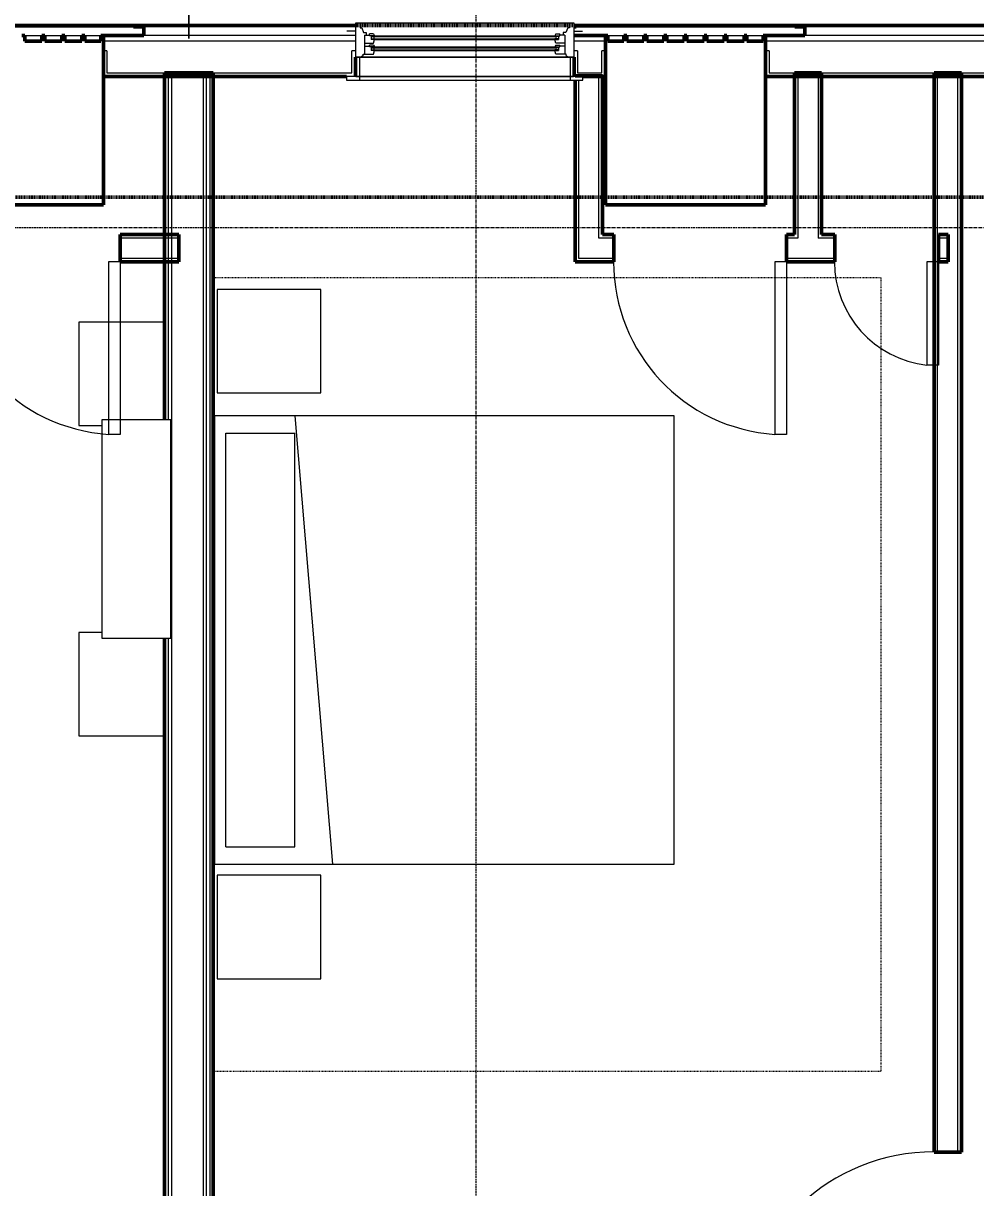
# Model space of a CAD drawing. Header units: inches. Extents: x -4217 to -1814, y 9706 to 12425.
# Drawn here: x -3233.1 to -3067.4, y 10649.2 to 10851.8 of the extents above; entities that cross this region are included whole.
import ezdxf

# ---------------------------------------------------------------- set-up
doc = ezdxf.new("R2010")
doc.units = ezdxf.units.IN
doc.header["$MEASUREMENT"] = 0
for name, pattern in [('Dash', [0.25, 0.125, -0.125]), ('Dash 1_16_', [0.125, 0.0625, -0.0625]), ('Grid Line 1_2_', [0.875, 0.5, -0.125, 0.125, -0.125])]:
    doc.linetypes.add(name, pattern=pattern)
for name, color, linetype, lineweight in [('A-ANNO-DIMS', 211, 'Continuous', 9), ('A-ANNO-DIMS-96', 211, 'Continuous', 9), ('A-DOOR-1', 7, 'Continuous', 9), ('A-DOOR-2', 50, 'Continuous', 20), ('A-GENM-2', 7, 'Continuous', 9), ('A-GENM-3', 250, 'Continuous', 50), ('A-GLAZ-2', 250, 'Continuous', 50), ('A-GLAZ-3', 7, 'Continuous', 9), ('A-GLAZ-4', 50, 'Continuous', 20), ('A-WALL', 113, 'Continuous', 13), ('A-WALL-3', 250, 'Continuous', 50), ('A-WALL-4', 10, 'Continuous', 13), ('C-PROP-LINE-2', 91, 'Dash 1_16_', 50), ('I-FURN-1', 7, 'Continuous', 9), ('I-FURN-HDLN-1', 7, 'Dash', 9), ('I-WALL-3', 2, 'Continuous', 50), ('S-GRID-1', 1, 'Grid Line 1_2_', 9)]:
    doc.layers.add(name, color=color, linetype=linetype, lineweight=lineweight)
doc.styles.add('Century Gothic', font='ufonts.com_century-gothic.ttf', dxfattribs={"height": 9})
doc.dimstyles.new('OD__1_8__Tol__', dxfattribs={"dimscale": 12, "dimtxt": 9.397514, "dimasz": 1, "dimexe": 0.75, "dimexo": 0.5, "dimgap": 0.125, "dimtad": 1, "dimdec": 3, "dimrnd": 0.125, "dimzin": 3, "dimdsep": 46, "dimlunit": 4, "dimtxsty": 'Century Gothic', "dimblk1": 'OBLIQUE', "dimblk2": 'OBLIQUE', "dimsah": 1, "dimcen": 0.09, "dimdle": 0.75, "dimazin": 0, "dimtfac": 1, "dimtdec": 4, "dimtix": 1, "dimtmove": 0, "dimatfit": 3, "dimfxl": 1, "dimtvp": 1, "dimtfill": 1, "dimfrac": 2, "dimtolj": 1, "dimtzin": 0, "dimarcsym": 2})

# ---------------------------------------------------------------- blocks, each defined once
blk = doc.blocks.new('DIMBLOCK2-FLOOR PLAN - 2ND FLOOR')
at = {"layer": 'A-ANNO-DIMS-96'}
for p, q in [((-3406.42, 10849.41), (-3406.42, 10966.51)), ((-3204.32, 10849.14), (-3204.32, 10966.51)), ((-3415.42, 10957.51), (-3204.32, 10957.51)), ((-3406.42, 10957.51), (-3406.42, 10849.41)), ((-3204.32, 10957.51), (-3204.32, 10849.14))]:
    blk.add_line(p, q, dxfattribs=at)
at = {"layer": 'A-ANNO-DIMS-96', "lineweight": 50}
for p, q in [((-3406.42, 10957.51), (-3400.42, 10963.51)), ((-3204.32, 10957.51), (-3198.32, 10963.51)), ((-3406.42, 10957.51), (-3412.42, 10951.51)), ((-3204.32, 10957.51), (-3210.32, 10951.51))]:
    blk.add_line(p, q, dxfattribs=at)
at = {"layer": 'A-ANNO-DIMS-96', "color": 0, "insert": (-3339.61, 10970.55), "char_height": 9, "width": 82.1611, "attachment_point": 1, "line_spacing_factor": 0.984502, "style": 'Century Gothic', "bg_fill": 3, "box_fill_scale": 1.25, "bg_fill_color": 256, "bg_fill_true_color": 13158600, "bg_fill_transparency": 0}
blk.add_mtext('16\' - 10 1/8"', dxfattribs=at)
blk = doc.blocks.new('_Oblique')
at = {"color": 0, "linetype": 'ByBlock', "lineweight": -2}
blk.add_line((-0.5, -0.5), (0.5, 0.5), dxfattribs=at)
blk = doc.blocks.new('DIMBLOCK3-FLOOR PLAN - 2ND FLOOR')
at = {"layer": 'A-ANNO-DIMS-96'}
for p, q in [((-3204.32, 10849.14), (-3204.32, 10966.51)), ((-2916.32, 10849.14), (-2916.32, 10966.51)), ((-3204.32, 10957.51), (-2916.32, 10957.51)), ((-3204.32, 10957.51), (-3204.32, 10849.14)), ((-2916.32, 10957.51), (-2916.32, 10849.14))]:
    blk.add_line(p, q, dxfattribs=at)
at = {"layer": 'A-ANNO-DIMS-96', "lineweight": 50}
for p, q in [((-3204.32, 10957.51), (-3198.32, 10963.51)), ((-2916.32, 10957.51), (-2910.32, 10963.51)), ((-3204.32, 10957.51), (-3210.32, 10951.51)), ((-2916.32, 10957.51), (-2922.32, 10951.51))]:
    blk.add_line(p, q, dxfattribs=at)
at = {"layer": 'A-ANNO-DIMS-96', "color": 0, "insert": (-3079.57, 10970.55), "char_height": 9, "width": 46.1821, "attachment_point": 1, "line_spacing_factor": 0.984502, "style": 'Century Gothic', "bg_fill": 3, "box_fill_scale": 1.25, "bg_fill_color": 256, "bg_fill_true_color": 13158600, "bg_fill_transparency": 0}
blk.add_mtext('24\' - 0"', dxfattribs=at)

msp = doc.modelspace()

# ---------------------------------------------------------------- linework, layer by layer
at = {"layer": 'A-DOOR-1'}
for centre, radius, start, end in [((-3216.27618, 10810.2394), 30.06659, 180, 266.1859252), ((-3100.36124, 10810.2394), 30.06659, 180, 266.1859252), ((-3073.92374, 10810.2394), 18.06659, 180, 263.644241), ((-3074.67374, 10621.3394), 34.06659, 90, 176.634313)]:
    msp.add_arc(centre, radius, start, end, dxfattribs=at)
at = {"layer": 'A-DOOR-2'}
for p, q in [((-3218.27618, 10810.2394), (-3218.27618, 10780.2394)), ((-3216.27618, 10810.2394), (-3218.27618, 10810.2394)), ((-3216.27618, 10810.2394), (-3216.27618, 10780.2394)), ((-3102.36124, 10810.2394), (-3102.36124, 10780.2394)), ((-3100.36124, 10810.2394), (-3102.36124, 10810.2394)), ((-3100.36124, 10810.2394), (-3100.36124, 10780.2394)), ((-3075.92374, 10810.2394), (-3075.92374, 10792.28385)), ((-3073.92374, 10810.2394), (-3075.92374, 10810.2394)), ((-3073.92374, 10810.2394), (-3073.92374, 10792.28385)), ((-3073.92374, 10792.28385), (-3075.92374, 10792.28385)), ((-3216.27618, 10780.2394), (-3218.27618, 10780.2394)), ((-3100.36124, 10780.2394), (-3102.36124, 10780.2394))]:
    msp.add_line(p, q, dxfattribs=at)
at = {"layer": 'A-GENM-3'}
for p, q in [((-3247.06419, 10820.2019), (-3219.18919, 10820.2019)), ((-3131.86124, 10820.2019), (-3103.98624, 10820.2019))]:
    msp.add_line(p, q, dxfattribs=at)
at = {"layer": 'A-GLAZ-3'}
msp.add_line((-3176.89796, 10841.8894), (-3135.74952, 10841.8894), dxfattribs=at)
at = {"layer": 'A-WALL'}
for p, q in [((-3207.94874, 10843.1394), (-3207.94874, 10782.77447)), ((-3207.32374, 10843.1394), (-3207.32374, 10782.77447)), ((-3201.82374, 10843.1394), (-3201.82374, 10475.5394)), ((-3201.32374, 10843.1394), (-3201.32374, 10497.98709)), ((-3200.69874, 10843.1394), (-3200.69874, 10497.98679)), ((-3207.94874, 10744.77447), (-3207.94874, 10475.5394)), ((-3207.32374, 10744.77447), (-3207.32374, 10475.5394))]:
    msp.add_line(p, q, dxfattribs=at)
at = {"layer": 'A-WALL-3'}
for p, q in [((-3137.12374, 10841.8894), (-3137.12374, 10810.2394)), ((-3206.07374, 10814.9894), (-3216.27618, 10814.9894)), ((-3216.27618, 10814.9894), (-3216.27618, 10810.2394)), ((-3206.07374, 10810.2394), (-3206.07374, 10814.9894)), ((-3130.36124, 10814.9894), (-3132.37374, 10814.9894)), ((-3130.36124, 10810.2394), (-3130.36124, 10814.9894)), ((-3098.97754, 10814.9894), (-3100.36124, 10814.9894)), ((-3100.36124, 10814.9894), (-3100.36124, 10810.2394)), ((-3091.92374, 10814.9894), (-3094.22754, 10814.9894)), ((-3091.92374, 10810.2394), (-3091.92374, 10814.9894)), ((-3072.23624, 10814.9894), (-3073.92374, 10814.9894)), ((-3073.92374, 10814.9894), (-3073.92374, 10810.2394)), ((-3072.23624, 10810.2394), (-3072.23624, 10814.9894)), ((-3216.27618, 10810.2394), (-3206.07374, 10810.2394)), ((-3137.12374, 10810.2394), (-3136.49874, 10810.2394)), ((-3136.49874, 10810.2394), (-3132.37374, 10810.2394)), ((-3132.37374, 10810.2394), (-3130.36124, 10810.2394)), ((-3100.36124, 10810.2394), (-3091.92374, 10810.2394)), ((-3073.92374, 10810.2394), (-3072.23624, 10810.2394)), ((-3074.67374, 10655.3394), (-3069.92374, 10655.3394))]:
    msp.add_line(p, q, dxfattribs=at)
at = {"layer": 'A-WALL-4'}
for p, q in [((-3136.49874, 10810.8644), (-3136.49874, 10841.8894)), ((-3098.35254, 10814.9894), (-3098.35254, 10814.3644)), ((-3094.85254, 10814.9894), (-3094.85254, 10814.3644)), ((-3206.07374, 10814.3644), (-3216.27618, 10814.3644)), ((-3132.37374, 10814.3644), (-3132.99874, 10814.3644)), ((-3130.36124, 10814.3644), (-3132.37374, 10814.3644)), ((-3098.35254, 10814.3644), (-3100.36124, 10814.3644)), ((-3091.92374, 10814.3644), (-3094.85254, 10814.3644)), ((-3072.23624, 10814.3644), (-3073.92374, 10814.3644)), ((-3206.07374, 10810.8644), (-3216.27618, 10810.8644)), ((-3132.99874, 10810.8644), (-3136.49874, 10810.8644)), ((-3132.37374, 10810.8644), (-3132.99874, 10810.8644)), ((-3130.36124, 10810.8644), (-3132.37374, 10810.8644)), ((-3091.92374, 10810.8644), (-3100.36124, 10810.8644)), ((-3072.23624, 10810.8644), (-3073.92374, 10810.8644))]:
    msp.add_line(p, q, dxfattribs=at)
at = {"layer": 'C-PROP-LINE-2'}
msp.add_line((-2099.26202, 10821.4894), (-3402.04874, 10821.4894), dxfattribs=at)
at = {"layer": 'I-FURN-1'}
for p, q in [((-3199.38624, 10805.4644), (-3199.38624, 10787.4644)), ((-3181.38624, 10805.4644), (-3199.38624, 10805.4644)), ((-3181.38624, 10787.4644), (-3181.38624, 10805.4644)), ((-3223.47979, 10799.11397), (-3223.47979, 10798.62486)), ((-3223.47979, 10798.62486), (-3223.44865, 10798.62486)), ((-3208.57374, 10799.77447), (-3223.44874, 10799.77447)), ((-3223.44874, 10799.77447), (-3223.44874, 10781.77447)), ((-3199.38624, 10787.4644), (-3181.38624, 10787.4644)), ((-3223.44865, 10783.43185), (-3223.48054, 10783.43185)), ((-3223.48054, 10783.43185), (-3223.48054, 10782.43738)), ((-3223.48054, 10782.43738), (-3223.44865, 10782.43738)), ((-3207.44874, 10782.77447), (-3219.44874, 10782.77447)), ((-3219.44874, 10782.77447), (-3219.44874, 10744.77447)), ((-3207.44874, 10744.77447), (-3207.44874, 10782.77447)), ((-3207.44874, 10782.77447), (-3207.32374, 10782.77447)), ((-3207.44874, 10744.77447), (-3207.44874, 10782.77447)), ((-3207.32374, 10782.77447), (-3207.32374, 10744.77447)), ((-3199.88624, 10783.4644), (-3199.88624, 10705.4644)), ((-3119.88624, 10783.4644), (-3199.88624, 10783.4644)), ((-3185.88624, 10783.4644), (-3179.30662, 10705.4644)), ((-3119.88624, 10705.4644), (-3119.88624, 10783.4644)), ((-3223.44874, 10781.77447), (-3219.44874, 10781.77447)), ((-3197.88624, 10780.4644), (-3185.88624, 10780.4644)), ((-3197.88624, 10708.4644), (-3197.88624, 10780.4644)), ((-3185.88624, 10708.4644), (-3185.88624, 10780.4644)), ((-3223.48054, 10745.11157), (-3223.48054, 10744.11709)), ((-3223.44865, 10745.11157), (-3223.48054, 10745.11157)), ((-3223.48054, 10744.11709), (-3223.44865, 10744.11709)), ((-3219.44874, 10745.77447), (-3223.44874, 10745.77447)), ((-3223.44874, 10745.77447), (-3223.44874, 10727.77447)), ((-3219.44874, 10744.77447), (-3207.44874, 10744.77447)), ((-3207.32374, 10744.77447), (-3207.44874, 10744.77447)), ((-3223.44865, 10728.92408), (-3223.47979, 10728.92408)), ((-3223.47979, 10728.92408), (-3223.47979, 10728.43498)), ((-3223.44874, 10727.77447), (-3208.57374, 10727.77447)), ((-3197.88624, 10708.4644), (-3185.88624, 10708.4644)), ((-3199.88624, 10705.4644), (-3119.88624, 10705.4644)), ((-3199.38624, 10703.53256), (-3199.38624, 10685.53256)), ((-3181.38624, 10703.53256), (-3199.38624, 10703.53256)), ((-3181.38624, 10685.53256), (-3181.38624, 10703.53256)), ((-3199.38624, 10685.53256), (-3181.38624, 10685.53256))]:
    msp.add_line(p, q, dxfattribs=at)
at = {"layer": 'I-FURN-HDLN-1'}
for p, q in [((-3083.88624, 10807.4644), (-3199.88624, 10807.4644)), ((-3083.88624, 10669.4644), (-3083.88624, 10807.4644)), ((-3199.88624, 10669.4644), (-3083.88624, 10669.4644))]:
    msp.add_line(p, q, dxfattribs=at)
at = {"layer": 'I-WALL-3'}
for p, q in [((-3200.07374, 10843.1394), (-3208.57374, 10843.1394)), ((-3208.57374, 10843.1394), (-3208.57374, 10782.77447)), ((-3200.07374, 10497.9865), (-3200.07374, 10843.1394)), ((-3208.57374, 10744.77447), (-3208.57374, 10476.1644))]:
    msp.add_line(p, q, dxfattribs=at)
at = {"layer": 'S-GRID-1'}
msp.add_line((-1814.20638, 10816.1894), (-4168.71446, 10816.1894), dxfattribs=at)

# ---------------------------------------------------------------- next in the draw order: dimensions: what is measured, and where the dimension line sits
at = {"layer": 'A-ANNO-DIMS'}
dim = msp.add_linear_dim(base=(-3204.32374, 10957.51007), p1=(-3406.42374, 10843.4144), p2=(-3204.32374, 10843.1394), dimstyle='OD__1_8__Tol__', override={"dimpost": '<>', "dimfxl": 202.100187}, dxfattribs=at)
dim.commit()
dim.dimension.update_dxf_attribs({"geometry": 'DIMBLOCK2-FLOOR PLAN - 2ND FLOOR', "text_midpoint": (-3305.37374, 10964.23508)})

# ---------------------------------------------------------------- next in the draw order: linework, layer by layer
at = {"layer": 'A-GENM-2'}
for p, q in [((-3232.87669, 10849.6394), (-3229.89232, 10849.6394)), ((-3229.39232, 10849.6394), (-3226.40794, 10849.6394)), ((-3225.90794, 10849.6394), (-3222.92357, 10849.6394)), ((-3222.42357, 10849.6394), (-3219.62669, 10849.6394))]:
    msp.add_line(p, q, dxfattribs=at)
at = {"layer": 'A-GENM-3'}
for p, q in [((-3232.87669, 10849.6394), (-3233.37669, 10849.6394)), ((-3232.87669, 10848.6394), (-3232.87669, 10849.6394)), ((-3229.39232, 10849.6394), (-3229.89232, 10849.6394)), ((-3229.89232, 10849.6394), (-3229.89232, 10848.6394)), ((-3229.39232, 10848.6394), (-3229.39232, 10849.6394)), ((-3225.90794, 10849.6394), (-3226.40794, 10849.6394)), ((-3226.40794, 10849.6394), (-3226.40794, 10848.6394)), ((-3225.90794, 10848.6394), (-3225.90794, 10849.6394)), ((-3222.42357, 10849.6394), (-3222.92357, 10849.6394)), ((-3222.92357, 10849.6394), (-3222.92357, 10848.6394)), ((-3222.42357, 10848.6394), (-3222.42357, 10849.6394)), ((-3219.18919, 10849.6394), (-3219.62669, 10849.6394)), ((-3219.62669, 10849.6394), (-3219.62669, 10848.6394)), ((-3219.18919, 10820.2019), (-3219.18919, 10849.6394)), ((-3229.89232, 10848.6394), (-3232.87669, 10848.6394)), ((-3226.40794, 10848.6394), (-3229.39232, 10848.6394)), ((-3222.92357, 10848.6394), (-3225.90794, 10848.6394)), ((-3219.62669, 10848.6394), (-3222.42357, 10848.6394))]:
    msp.add_line(p, q, dxfattribs=at)
at = {"layer": 'A-GLAZ-2'}
for p, q in [((-3213.92452, 10851.3894), (-3251.94796, 10851.3894)), ((-3251.94796, 10851.3269), (-3213.92452, 10851.3269))]:
    msp.add_line(p, q, dxfattribs=at)
at = {"layer": 'A-WALL-3'}
for p, q in [((-3213.92452, 10851.3894), (-3213.92452, 10851.1394)), ((-3212.17452, 10849.6394), (-3219.18919, 10849.6394)), ((-3219.18919, 10849.6394), (-3219.18919, 10842.5144)), ((-3213.92452, 10851.1394), (-3212.17452, 10851.1394)), ((-3212.17452, 10851.1394), (-3212.17452, 10849.6394))]:
    msp.add_line(p, q, dxfattribs=at)
at = {"layer": 'A-WALL-4'}
for q in [(-3219.18919, 10846.9519), (-3218.56419, 10843.1394)]:
    msp.add_line((-3218.56419, 10846.9519), q, dxfattribs=at)

# ---------------------------------------------------------------- next in the draw order: dimensions: what is measured, and where the dimension line sits
at = {"layer": 'A-ANNO-DIMS'}
dim = msp.add_linear_dim(base=(-2916.32374, 10957.51007), p1=(-3204.32374, 10843.1394), p2=(-2916.32374, 10843.1394), dimstyle='OD__1_8__Tol__', override={"dimpost": '<>', "dimfxl": 288}, dxfattribs=at)
dim.commit()
dim.dimension.update_dxf_attribs({"geometry": 'DIMBLOCK3-FLOOR PLAN - 2ND FLOOR', "text_midpoint": (-3060.32374, 10963.73644)})

# ---------------------------------------------------------------- next in the draw order: linework, layer by layer
at = {"layer": 'A-GENM-2'}
for p, q in [((-3131.42374, 10849.6394), (-3128.62686, 10849.6394)), ((-3128.12686, 10849.6394), (-3125.14249, 10849.6394)), ((-3124.64249, 10849.6394), (-3121.65811, 10849.6394)), ((-3121.15811, 10849.6394), (-3118.17374, 10849.6394)), ((-3117.67374, 10849.6394), (-3114.68936, 10849.6394)), ((-3114.18936, 10849.6394), (-3111.20499, 10849.6394)), ((-3110.70499, 10849.6394), (-3107.72061, 10849.6394)), ((-3107.22061, 10849.6394), (-3104.42374, 10849.6394))]:
    msp.add_line(p, q, dxfattribs=at)
at = {"layer": 'A-GENM-3'}
for p, q in [((-3131.86124, 10849.6394), (-3131.86124, 10820.2019)), ((-3131.42374, 10849.6394), (-3131.86124, 10849.6394)), ((-3131.42374, 10848.6394), (-3131.42374, 10849.6394)), ((-3128.12686, 10849.6394), (-3128.62686, 10849.6394)), ((-3128.62686, 10849.6394), (-3128.62686, 10848.6394)), ((-3128.12686, 10848.6394), (-3128.12686, 10849.6394)), ((-3124.64249, 10849.6394), (-3125.14249, 10849.6394)), ((-3125.14249, 10849.6394), (-3125.14249, 10848.6394)), ((-3124.64249, 10848.6394), (-3124.64249, 10849.6394)), ((-3121.15811, 10849.6394), (-3121.65811, 10849.6394)), ((-3121.65811, 10849.6394), (-3121.65811, 10848.6394)), ((-3121.15811, 10848.6394), (-3121.15811, 10849.6394)), ((-3117.67374, 10849.6394), (-3118.17374, 10849.6394)), ((-3118.17374, 10849.6394), (-3118.17374, 10848.6394)), ((-3117.67374, 10848.6394), (-3117.67374, 10849.6394)), ((-3114.18936, 10849.6394), (-3114.68936, 10849.6394)), ((-3114.68936, 10849.6394), (-3114.68936, 10848.6394)), ((-3114.18936, 10848.6394), (-3114.18936, 10849.6394)), ((-3110.70499, 10849.6394), (-3111.20499, 10849.6394)), ((-3111.20499, 10849.6394), (-3111.20499, 10848.6394)), ((-3110.70499, 10848.6394), (-3110.70499, 10849.6394)), ((-3107.22061, 10849.6394), (-3107.72061, 10849.6394)), ((-3107.72061, 10849.6394), (-3107.72061, 10848.6394)), ((-3107.22061, 10848.6394), (-3107.22061, 10849.6394)), ((-3103.98624, 10849.6394), (-3104.42374, 10849.6394)), ((-3104.42374, 10849.6394), (-3104.42374, 10848.6394)), ((-3103.98624, 10820.2019), (-3103.98624, 10849.6394)), ((-3128.62686, 10848.6394), (-3131.42374, 10848.6394)), ((-3125.14249, 10848.6394), (-3128.12686, 10848.6394)), ((-3121.65811, 10848.6394), (-3124.64249, 10848.6394)), ((-3118.17374, 10848.6394), (-3121.15811, 10848.6394)), ((-3114.68936, 10848.6394), (-3117.67374, 10848.6394)), ((-3111.20499, 10848.6394), (-3114.18936, 10848.6394)), ((-3107.72061, 10848.6394), (-3110.70499, 10848.6394)), ((-3104.42374, 10848.6394), (-3107.22061, 10848.6394))]:
    msp.add_line(p, q, dxfattribs=at)
at = {"layer": 'A-GLAZ-2'}
for p, q in [((-3098.91202, 10851.3894), (-3136.93546, 10851.3894)), ((-3136.93546, 10851.3269), (-3098.91202, 10851.3269))]:
    msp.add_line(p, q, dxfattribs=at)
at = {"layer": 'A-GLAZ-3'}
for p, q in [((-3172.61671, 10849.4519), (-3172.02296, 10849.4519)), ((-3172.14796, 10849.4519), (-3172.14796, 10849.0769)), ((-3172.02296, 10849.5769), (-3140.62452, 10849.5769)), ((-3172.02296, 10849.4519), (-3140.62452, 10849.4519)), ((-3140.03077, 10849.4519), (-3140.62452, 10849.4519)), ((-3140.49952, 10849.4519), (-3140.49952, 10849.0769)), ((-3172.61671, 10849.0769), (-3172.02296, 10849.0769)), ((-3172.61671, 10847.5144), (-3172.02296, 10847.5144)), ((-3172.61671, 10847.1394), (-3172.02296, 10847.1394)), ((-3172.14796, 10847.5144), (-3172.14796, 10847.1394)), ((-3172.02296, 10849.0769), (-3140.62452, 10849.0769)), ((-3172.02296, 10848.9519), (-3140.62452, 10848.9519)), ((-3172.02296, 10847.6394), (-3140.62452, 10847.6394)), ((-3172.02296, 10847.5144), (-3140.62452, 10847.5144)), ((-3172.02296, 10847.1394), (-3140.62452, 10847.1394)), ((-3140.03077, 10849.0769), (-3140.62452, 10849.0769)), ((-3140.03077, 10847.5144), (-3140.62452, 10847.5144)), ((-3140.03077, 10847.1394), (-3140.62452, 10847.1394)), ((-3140.49952, 10847.5144), (-3140.49952, 10847.1394)), ((-3137.37452, 10845.8894), (-3175.27296, 10845.8894)), ((-3175.27296, 10845.8894), (-3175.27296, 10842.5144)), ((-3174.64796, 10845.8894), (-3174.64796, 10842.5144)), ((-3172.02296, 10847.0144), (-3140.62452, 10847.0144)), ((-3137.99952, 10845.8894), (-3137.99952, 10842.5144)), ((-3137.37452, 10842.5144), (-3137.37452, 10845.8894)), ((-3135.74952, 10842.5144), (-3176.89796, 10842.5144)), ((-3176.89796, 10842.5144), (-3176.89796, 10841.8894)), ((-3175.27296, 10842.5144), (-3137.37452, 10842.5144)), ((-3174.64796, 10842.5144), (-3174.64796, 10841.8894)), ((-3137.99952, 10842.5144), (-3137.99952, 10841.8894)), ((-3135.74952, 10841.8894), (-3135.74952, 10842.5144))]:
    msp.add_line(p, q, dxfattribs=at)
at = {"layer": 'A-GLAZ-4'}
for p, q in [((-3137.31202, 10851.7644), (-3175.33546, 10851.7644)), ((-3175.33546, 10851.7644), (-3175.33546, 10845.8894)), ((-3174.52296, 10851.7644), (-3174.52296, 10850.9519)), ((-3138.12452, 10851.7644), (-3138.12452, 10850.9519)), ((-3137.31202, 10845.8894), (-3137.31202, 10851.7644)), ((-3175.33546, 10850.3894), (-3176.83546, 10850.3894)), ((-3174.52296, 10850.9519), (-3174.24827, 10850.9519)), ((-3174.24827, 10850.9519), (-3173.92921, 10850.1394)), ((-3173.92921, 10850.1394), (-3173.46046, 10850.1394)), ((-3173.74171, 10849.7019), (-3172.89796, 10849.7019)), ((-3173.74171, 10849.7019), (-3173.74171, 10846.3894)), ((-3173.46046, 10850.1394), (-3173.46046, 10849.7019)), ((-3172.17921, 10849.92065), (-3172.89796, 10849.92065)), ((-3172.89796, 10849.5769), (-3172.89796, 10849.92065)), ((-3172.02608, 10849.5769), (-3172.89796, 10849.5769)), ((-3172.61671, 10849.5769), (-3172.61671, 10848.9519)), ((-3172.17921, 10849.92065), (-3172.02608, 10849.5769)), ((-3140.46827, 10849.92065), (-3140.62139, 10849.5769)), ((-3140.62139, 10849.5769), (-3139.74952, 10849.5769)), ((-3140.46827, 10849.92065), (-3139.74952, 10849.92065)), ((-3140.03077, 10849.5769), (-3140.03077, 10848.9519)), ((-3139.74952, 10849.5769), (-3139.74952, 10849.92065)), ((-3138.90577, 10849.7019), (-3139.74952, 10849.7019)), ((-3139.18702, 10850.1394), (-3139.18702, 10849.7019)), ((-3138.71827, 10850.1394), (-3139.18702, 10850.1394)), ((-3138.90577, 10849.7019), (-3138.90577, 10846.3894)), ((-3138.3992, 10850.9519), (-3138.71827, 10850.1394)), ((-3138.12452, 10850.9519), (-3138.3992, 10850.9519)), ((-3137.31202, 10850.3894), (-3135.81202, 10850.3894)), ((-3173.74171, 10848.3269), (-3172.17921, 10848.3269)), ((-3173.74171, 10847.7644), (-3172.89796, 10847.7644)), ((-3172.17921, 10847.98315), (-3172.89796, 10847.98315)), ((-3172.89796, 10847.6394), (-3172.89796, 10847.98315)), ((-3172.02608, 10847.6394), (-3172.89796, 10847.6394)), ((-3172.02296, 10848.9519), (-3172.61671, 10848.9519)), ((-3172.61671, 10847.6394), (-3172.61671, 10847.0144)), ((-3172.17921, 10848.3269), (-3172.02296, 10848.9519)), ((-3172.17921, 10847.98315), (-3172.02608, 10847.6394)), ((-3140.62452, 10848.9519), (-3140.03077, 10848.9519)), ((-3140.46827, 10848.3269), (-3140.62452, 10848.9519)), ((-3140.46827, 10847.98315), (-3140.62139, 10847.6394)), ((-3140.62139, 10847.6394), (-3139.74952, 10847.6394)), ((-3138.90577, 10848.3269), (-3140.46827, 10848.3269)), ((-3140.46827, 10847.98315), (-3139.74952, 10847.98315)), ((-3140.03077, 10847.6394), (-3140.03077, 10847.0144)), ((-3139.74952, 10847.6394), (-3139.74952, 10847.98315)), ((-3138.90577, 10847.7644), (-3139.74952, 10847.7644)), ((-3175.33546, 10845.8894), (-3137.31202, 10845.8894)), ((-3173.99171, 10846.16956), (-3174.32559, 10845.8894)), ((-3173.99171, 10846.16956), (-3173.99171, 10846.3894)), ((-3173.99171, 10846.3894), (-3172.17921, 10846.3894)), ((-3172.02296, 10847.0144), (-3172.61671, 10847.0144)), ((-3172.17921, 10846.3894), (-3172.02296, 10847.0144)), ((-3140.62452, 10847.0144), (-3140.03077, 10847.0144)), ((-3140.46827, 10846.3894), (-3140.62452, 10847.0144)), ((-3138.65577, 10846.3894), (-3140.46827, 10846.3894)), ((-3138.65577, 10846.16956), (-3138.65577, 10846.3894)), ((-3138.65577, 10846.16956), (-3138.32189, 10845.8894))]:
    msp.add_line(p, q, dxfattribs=at)
at = {"layer": 'A-WALL-3'}
for p, q in [((-3175.33546, 10851.3894), (-3213.92452, 10851.3894)), ((-3136.93546, 10851.3894), (-3137.31202, 10851.3894)), ((-3136.93546, 10851.1394), (-3136.93546, 10851.3894)), ((-3060.13546, 10851.3894), (-3098.91202, 10851.3894)), ((-3098.91202, 10851.3894), (-3098.91202, 10851.1394)), ((-3137.31202, 10851.1394), (-3136.93546, 10851.1394)), ((-3131.86124, 10849.6394), (-3137.31202, 10849.6394)), ((-3131.86124, 10842.5144), (-3131.86124, 10849.6394)), ((-3097.16202, 10849.6394), (-3103.98624, 10849.6394)), ((-3103.98624, 10849.6394), (-3103.98624, 10842.5144)), ((-3098.91202, 10851.1394), (-3097.16202, 10851.1394)), ((-3097.16202, 10851.1394), (-3097.16202, 10849.6394)), ((-3175.33546, 10842.5144), (-3175.33546, 10845.8894)), ((-3137.31202, 10845.8894), (-3137.31202, 10842.5144)), ((-3094.22754, 10843.1394), (-3098.97754, 10843.1394)), ((-3098.97754, 10843.1394), (-3098.97754, 10814.9894)), ((-3094.22754, 10814.9894), (-3094.22754, 10843.1394)), ((-3074.67374, 10843.1394), (-3074.67374, 10655.3394)), ((-3069.92374, 10843.1394), (-3074.67374, 10843.1394)), ((-3069.92374, 10655.3394), (-3069.92374, 10843.1394)), ((-3219.18919, 10842.5144), (-3176.89796, 10842.5144)), ((-3137.12374, 10842.6144), (-3137.12374, 10842.5144)), ((-3132.37374, 10842.6144), (-3137.12374, 10842.6144)), ((-3135.74952, 10842.5144), (-3131.86124, 10842.5144)), ((-3132.37374, 10814.9894), (-3132.37374, 10842.6144)), ((-3103.98624, 10842.5144), (-3061.69796, 10842.5144))]:
    msp.add_line(p, q, dxfattribs=at)
at = {"layer": 'A-WALL-4'}
for p, q in [((-3175.33546, 10851.1394), (-3212.17452, 10851.1394)), ((-3175.33546, 10849.6394), (-3212.17452, 10849.6394)), ((-3060.13546, 10851.1394), (-3097.16202, 10851.1394)), ((-3060.13546, 10849.6394), (-3097.16202, 10849.6394)), ((-3175.33546, 10848.6394), (-3219.18919, 10848.6394)), ((-3131.86124, 10848.6394), (-3137.31202, 10848.6394)), ((-3060.13546, 10848.6394), (-3103.98624, 10848.6394)), ((-3175.96046, 10843.1394), (-3175.96046, 10846.9519)), ((-3175.33546, 10846.9519), (-3175.96046, 10846.9519)), ((-3136.68702, 10846.9519), (-3137.31202, 10846.9519)), ((-3136.68702, 10846.9519), (-3136.68702, 10843.1394)), ((-3132.48624, 10843.1394), (-3132.48624, 10846.9519)), ((-3131.86124, 10846.9519), (-3132.48624, 10846.9519)), ((-3103.36124, 10846.9519), (-3103.98624, 10846.9519)), ((-3103.36124, 10846.9519), (-3103.36124, 10843.1394)), ((-3218.56419, 10843.1394), (-3175.96046, 10843.1394)), ((-3136.68702, 10843.1394), (-3132.48624, 10843.1394)), ((-3103.36124, 10843.1394), (-3060.76046, 10843.1394)), ((-3098.35254, 10843.1394), (-3098.35254, 10814.9894)), ((-3094.85254, 10843.1394), (-3094.85254, 10814.9894)), ((-3074.04874, 10655.3394), (-3074.04874, 10843.1394)), ((-3070.54874, 10655.3394), (-3070.54874, 10843.1394)), ((-3136.49874, 10842.5144), (-3136.49874, 10842.6144)), ((-3132.99874, 10814.3644), (-3132.99874, 10842.6144))]:
    msp.add_line(p, q, dxfattribs=at)
at = {"layer": 'C-PROP-LINE-2'}
msp.add_line((-2067.92374, 10851.3894), (-3400.04874, 10851.3894), dxfattribs=at)
at = {"layer": 'S-GRID-1'}
msp.add_line((-3154.32374, 9836.17969), (-3154.32374, 12376.79045), dxfattribs=at)

doc.saveas('drawing.dxf')
